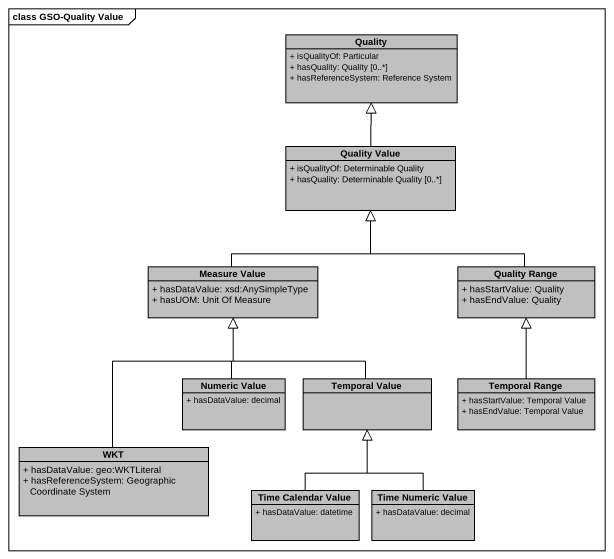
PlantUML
@startuml
mainframe class GSO-Quality Value
hide circle
hide empty members
skinparam classAttributeIconSize 0
class Quality #C0C0C0 {
  + isQualityOf: Particular
  + hasQuality: Quality [0..*]
  + hasReferenceSystem: Reference System
}
class "Quality Value" as Quality_Value #C0C0C0 {
  + isQualityOf: Determinable Quality
  + hasQuality: Determinable Quality [0..*]
}
class "Measure Value" as Measure_Value #C0C0C0 {
  + hasDataValue: xsd:AnySimpleType
  + hasUOM: Unit Of Measure
}
class "Quality Range" as Quality_Range #C0C0C0 {
  + hasStartValue: Quality
  + hasEndValue: Quality
}
class "Numeric Value" as Numeric_Value #C0C0C0 {
  + hasDataValue: decimal
}
class "Temporal Value" as Temporal_Value #C0C0C0
class "Temporal Range" as Temporal_Range #C0C0C0 {
  + hasStartValue: Temporal Value
  + hasEndValue: Temporal Value
}
class WKT #C0C0C0 {
  + hasDataValue: geo:WKTLiteral
  + hasReferenceSystem: Geographic Coordinate System
}
class "Time Calendar Value" as Time_Calendar_Value #C0C0C0 {
  + hasDataValue: datetime
}
class "Time Numeric Value" as Time_Numeric_Value #C0C0C0 {
  + hasDataValue: decimal
}
Quality_Value -up-|> Quality
Measure_Value -up-|> Quality_Value
Quality_Range -up-|> Quality_Value
Numeric_Value -up-|> Measure_Value
Temporal_Value -up-|> Measure_Value
Temporal_Range -up-|> Quality_Range
WKT -up-|> Measure_Value
Time_Calendar_Value -up-|> Temporal_Value
Time_Numeric_Value -up-|> Temporal_Value
@enduml
